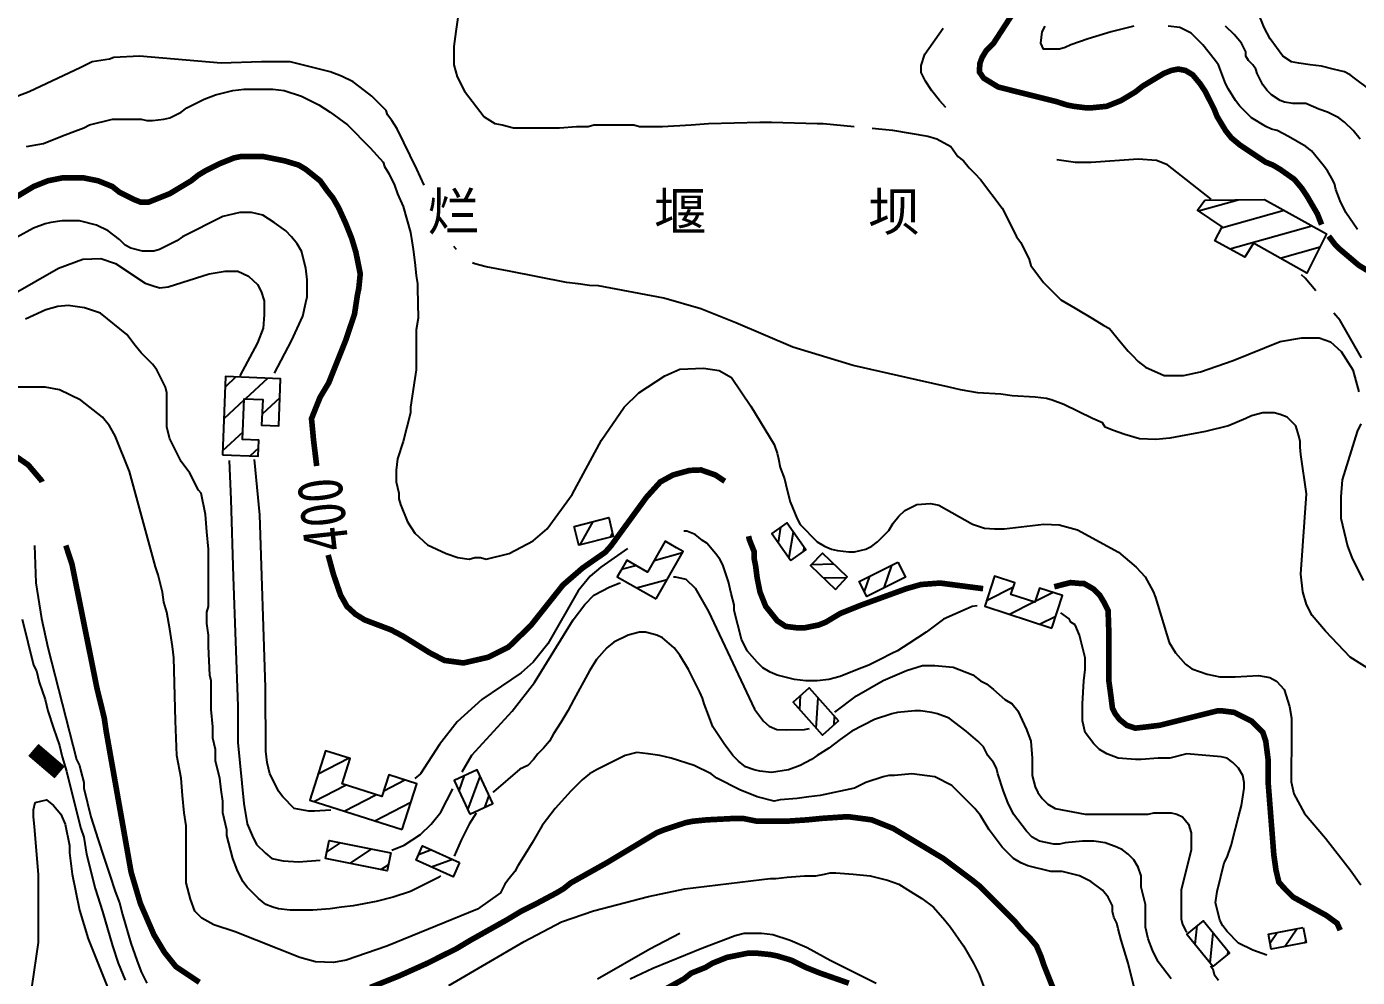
# Model space of a CAD drawing. Extents: x 35515948 to 35520624, y 3302916 to 3308279.
# Drawn here: x 35517389 to 35517979, y 3305196 to 3305617 of the extents above; entities that cross this region are included whole.
import ezdxf
from ezdxf.enums import TextEntityAlignment as Align

# ---------------------------------------------------------------- set-up
doc = ezdxf.new("R2010")
doc.units = 0
doc.header["$LTSCALE"] = 10000
doc.header["$MEASUREMENT"] = 0
for name, color, linetype in [('2112', 7, 'CONTINUOUS'), ('2113', 7, 'CONTINUOUS'), ('8111', 34, 'CONTINUOUS'), ('8112', 34, 'CONTINUOUS')]:
    doc.layers.add(name, color=color, linetype=linetype)
doc.styles.add('仿宋体', font='')
doc.styles.add('正等线体', font='simhei.ttf', dxfattribs={"width": 0.8})
doc.styles.get('仿宋体').set_extended_font_data('文鼎CS仿宋体')

msp = doc.modelspace()

# ---------------------------------------------------------------- linework, layer by layer
at = {"layer": '2112', "linetype": 'Continuous', "ltscale": 0.005, "const_width": 7, "flags": 128}
msp.add_lwpolyline([(35517392.26, 3305296.46), (35517403.95, 3305286.46)], dxfattribs=at)
at = {"layer": '2113', "linetype": 'Continuous', "ltscale": 0.005}
for p, q in [((35517908.75, 3305535.31), (35517926.21, 3305540.26)), ((35517918.9, 3305527.79), (35517946.59, 3305535.64)), ((35517922.61, 3305518.45), (35517958.93, 3305528.75)), ((35517944.89, 3305514.37), (35517962.56, 3305519.38)), ((35517482.08, 3305461.72), (35517477.24, 3305457.26)), ((35517496.21, 3305461.15), (35517486.3, 3305452.01)), ((35517485.63, 3305451.39), (35517476.68, 3305443.13)), ((35517501.54, 3305452.47), (35517493.64, 3305445.18)), ((35517485.06, 3305437.26), (35517476.11, 3305429)), ((35517492.1, 3305430.14), (35517488.44, 3305426.77)), ((35517640.25, 3305397.61), (35517634.49, 3305387.35)), ((35517648.92, 3305392.62), (35517647.86, 3305390.73)), ((35517723.46, 3305395.1), (35517722.34, 3305388.42)), ((35517729.04, 3305393.01), (35517727.14, 3305381.69)), ((35517733.84, 3305386.28), (35517733.51, 3305384.31)), ((35517667.45, 3305380.46), (35517679.98, 3305383.87)), ((35517652.96, 3305376.51), (35517659.27, 3305378.23)), ((35517737.23, 3305378.62), (35517747.04, 3305378.84)), ((35517772.57, 3305378.2), (35517769.2, 3305368.24)), ((35517659.61, 3305368.3), (35517673.19, 3305372)), ((35517742.47, 3305372.65), (35517752.8, 3305372.88)), ((35517762.87, 3305373.4), (35517760.57, 3305366.59)), ((35517814.79, 3305362.7), (35517826.65, 3305368.7)), ((35517836.36, 3305362.41), (35517844, 3305366.28)), ((35517824.84, 3305356.58), (35517835.69, 3305362.07)), ((35517838.28, 3305352.17), (35517845.42, 3305355.79)), ((35517731.93, 3305314.39), (35517732.32, 3305320.54)), ((35517739.26, 3305306.08), (35517740.1, 3305319.52)), ((35517747.19, 3305307.56), (35517747.42, 3305311.22)), ((35517518.46, 3305285.85), (35517531.98, 3305292.82)), ((35517516.62, 3305273.65), (35517530.62, 3305280.87)), ((35517547.58, 3305278.37), (35517556.87, 3305283.17)), ((35517580.93, 3305278.31), (35517583.39, 3305285.04)), ((35517584.88, 3305269.83), (35517590.31, 3305284.73)), ((35517530.09, 3305269.35), (35517544.09, 3305276.57)), ((35517592.33, 3305270.98), (35517594.26, 3305276.25)), ((35517543.57, 3305265.05), (35517559.59, 3305273.32)), ((35517528.33, 3305255.33), (35517522.43, 3305251.4)), ((35517542.2, 3305252.56), (35517532.62, 3305246.18)), ((35517568.76, 3305252.14), (35517563.01, 3305249.98)), ((35517549.62, 3305245.49), (35517546.49, 3305243.41)), ((35517578.02, 3305247.92), (35517568.8, 3305244.47)), ((35517578.4, 3305240.38), (35517578.06, 3305240.26)), ((35517907.21, 3305210.15), (35517908.06, 3305218.5)), ((35517913.82, 3305202.04), (35517915.17, 3305215.29)), ((35517940.4, 3305210.88), (35517943.53, 3305215.5)), ((35517946.9, 3305209.25), (35517952.27, 3305217.19)), ((35517955.65, 3305210.94), (35517956.25, 3305211.83)), ((35517921.63, 3305205.7), (35517921.78, 3305207.18))]:
    msp.add_line(p, q, dxfattribs=at)
for points in [[(35517911.55, 3305540.02), (35517937.97, 3305540.45), (35517965.42, 3305525.12), (35517956.76, 3305507.72), (35517933.12, 3305520.97), (35517929.22, 3305514.82), (35517915.97, 3305522.09), (35517919.17, 3305528.33), (35517908.18, 3305535.69)], [(35517476.04, 3305427.27), (35517491.95, 3305426.63), (35517492.24, 3305433.67), (35517484.93, 3305433.97), (35517485.66, 3305452.03), (35517493.91, 3305451.7), (35517493.45, 3305440.34), (35517501.04, 3305440.04), (35517501.88, 3305460.93), (35517477.43, 3305461.91)], [(35517728.05, 3305380.42), (35517734.66, 3305385.13), (35517726.17, 3305397.04), (35517719.56, 3305392.32)], [(35517668.25, 3305363.35), (35517680.25, 3305384.34), (35517677.36, 3305386), (35517672.28, 3305388.9), (35517664.47, 3305375.25), (35517655.26, 3305380.52), (35517652.5, 3305375.71), (35517651.06, 3305373.18)], [(35517747.75, 3305367.6), (35517753.02, 3305373.11), (35517742.03, 3305383.63), (35517736.75, 3305378.12)], [(35517775.46, 3305379.64), (35517778.76, 3305372.97), (35517761.61, 3305364.48), (35517758.32, 3305371.15)], [(35517843.66, 3305350.41), (35517848.39, 3305364.83), (35517838.25, 3305368.16), (35517836.19, 3305361.9), (35517825.56, 3305365.39), (35517827.25, 3305370.54), (35517818.32, 3305373.46), (35517813.96, 3305360.15)], [(35517749.14, 3305309.27), (35517742, 3305302.98), (35517729.05, 3305317.65), (35517736.19, 3305323.95)], [(35517555.72, 3305261.17), (35517562.2, 3305281.47), (35517549.83, 3305285.42), (35517546.73, 3305275.73), (35517529.13, 3305281.35), (35517532.72, 3305292.59), (35517521.73, 3305296.1), (35517514.75, 3305274.24)], [(35517585.77, 3305267.92), (35517595.93, 3305272.65), (35517588.96, 3305287.63), (35517578.79, 3305282.9)], [(35517550.69, 3305250.86), (35517549.1, 3305242.88), (35517521.82, 3305248.34), (35517523.41, 3305256.32)], [(35517581.17, 3305246.49), (35517578.29, 3305240.15), (35517561.92, 3305247.6), (35517564.81, 3305253.94)], [(35517915.15, 3305200.42), (35517922.44, 3305206.37), (35517910.75, 3305220.7), (35517903.46, 3305214.75)], [(35517955.11, 3305217.74), (35517956.4, 3305211.08), (35517940.94, 3305208.1), (35517939.66, 3305214.75)]]:
    msp.add_lwpolyline(points, close=True, dxfattribs=at)
at = {"layer": '2113', "linetype": 'Continuous', "ltscale": 0.005, "flags": 128}
msp.add_lwpolyline([(35517631.96, 3305395.51), (35517647.26, 3305399.38), (35517649.29, 3305391.09), (35517633.99, 3305387.23)], close=True, dxfattribs=at)
at = {"layer": '8111', "linetype": 'Continuous', "ltscale": 0.005}
for points, elevation in [([(35517983.56, 3305589.94), (35517978.48, 3305593.75), (35517975.94, 3305595.65), (35517973.4, 3305596.92), (35517968.32, 3305598.19), (35517963.24, 3305599.46), (35517958.16, 3305600.1), (35517953.08, 3305600.73), (35517949.91, 3305601.37), (35517946.09, 3305603.91), (35517940.38, 3305611.53), (35517937.84, 3305616.61), (35517934.66, 3305624.23)], 415), ([(35517580.34, 3305621.06), (35517579.54, 3305614.84), (35517578.6, 3305608.23), (35517578.6, 3305600.04), (35517580.17, 3305594.68), (35517583.32, 3305588.39), (35517592.15, 3305577.05), (35517596.84, 3305574.06), (35517600.02, 3305573.43), (35517605.1, 3305572.16), (35517625.42, 3305572.16), (35517633.04, 3305572.79), (35517638.12, 3305572.79), (35517640.66, 3305573.43), (35517658.44, 3305573.43), (35517660.98, 3305572.79), (35517666.06, 3305572.79), (35517671.14, 3305572.79), (35517683.84, 3305573.43), (35517691.46, 3305574.06), (35517714.32, 3305574.7), (35517719.4, 3305574.7), (35517739.72, 3305574.06), (35517742.26, 3305574.06), (35517756.06, 3305572.76)], 390), ([(35517796.65, 3305581.22), (35517793.86, 3305584.29), (35517790.47, 3305588.54), (35517787.71, 3305592.77), (35517785.7, 3305596.7), (35517785.7, 3305599.77), (35517787.39, 3305604.86), (35517795.45, 3305616.3)], 395), ([(35517880.05, 3305617.25), (35517869.9, 3305614.71), (35517859.73, 3305611.53), (35517852.12, 3305608.99), (35517849.58, 3305607.72), (35517847.03, 3305607.08), (35517840.05, 3305607.08), (35517838.78, 3305609.62), (35517839.41, 3305614.71), (35517840.69, 3305617.25)], 405), ([(35517979.12, 3305527.08), (35517974.03, 3305534.69), (35517971.49, 3305539.77), (35517969.59, 3305544.85), (35517968.95, 3305547.4), (35517967.69, 3305549.94), (35517965.78, 3305553.11), (35517963.88, 3305555.65), (35517958.8, 3305562), (35517956.26, 3305563.9), (35517948.63, 3305568.35), (35517943.55, 3305570.89), (35517941.02, 3305571.52), (35517938.48, 3305572.79), (35517932.12, 3305576.6), (35517927.05, 3305581.69), (35517925.14, 3305584.23), (35517921.97, 3305589.31), (35517920.7, 3305591.85), (35517917.52, 3305600.1), (35517915.62, 3305602.64), (35517910.53, 3305608.99), (35517905.45, 3305614.07), (35517900.38, 3305616.61), (35517895.3, 3305617.25)], 405), ([(35517980.38, 3305567.08), (35517977.21, 3305570.89), (35517973.4, 3305574.7), (35517970.86, 3305576.6), (35517965.78, 3305579.15), (35517961.97, 3305580.42), (35517956.26, 3305582.96), (35517950.54, 3305582.96), (35517946.73, 3305583.59), (35517944.83, 3305584.23), (35517941.02, 3305586.77), (35517939.11, 3305588.67), (35517937.2, 3305591.21), (35517934.66, 3305596.29), (35517934.03, 3305598.19), (35517932.76, 3305600.1), (35517930.85, 3305602), (35517929.59, 3305603.91), (35517929.59, 3305605.81), (35517927.68, 3305609.62), (35517924.51, 3305613.44), (35517920.7, 3305617.25)], 410), ([(35517565.49, 3305546.71), (35517562.25, 3305553.77), (35517553.55, 3305571.68), (35517551.12, 3305575.33), (35517549.22, 3305577.88), (35517548.59, 3305579.78), (35517542.23, 3305586.13), (35517539.06, 3305588.67), (35517533.98, 3305592.48), (35517528.9, 3305595.02), (35517523.82, 3305596.92), (35517506.04, 3305601.37), (35517493.34, 3305601.37), (35517475.56, 3305600.73), (35517439.29, 3305603.9), (35517427.93, 3305603.27), (35517426.03, 3305602.64), (35517418.41, 3305601.37), (35517413.33, 3305598.83), (35517390.47, 3305588.04), (35517385.39, 3305586.13)], 390), ([(35517389.2, 3305563.9), (35517396.82, 3305565.17), (35517404.44, 3305568.35), (35517409.52, 3305570.25), (35517414.6, 3305572.16), (35517417.14, 3305573.43), (35517427.3, 3305575.97), (35517440, 3305575.97), (35517442.54, 3305575.33), (35517445.08, 3305575.33), (35517450.16, 3305575.97), (35517452.7, 3305576.6), (35517457.78, 3305579.15), (35517460.32, 3305581.05), (35517467.94, 3305584.86), (35517473.02, 3305586.77), (35517480.64, 3305588.67), (35517485.72, 3305589.31), (35517498.42, 3305589.31), (35517503.5, 3305588.67), (35517511.12, 3305586.13), (35517518.74, 3305582.32), (35517523.82, 3305579.15), (35517531.44, 3305573.43), (35517541.6, 3305563.27), (35517547.31, 3305556.92), (35517547.95, 3305555.02), (35517549.85, 3305551.84), (35517552.4, 3305546.76), (35517553.66, 3305542.95), (35517556.2, 3305537.23), (35517559.38, 3305525.81), (35517560.02, 3305522), (35517560.65, 3305518.19), (35517561.28, 3305512.47), (35517561.92, 3305506.75), (35517562.55, 3305502.94), (35517562.55, 3305501.04), (35517562.78, 3305487.83), (35517561.92, 3305482.62), (35517561.92, 3305477.54), (35517561.92, 3305472.46), (35517561.92, 3305464.85), (35517561.28, 3305461.04), (35517559.38, 3305448.33), (35517559.38, 3305445.79), (35517556.2, 3305433.1), (35517553.66, 3305425.48), (35517553.03, 3305420.4), (35517553.03, 3305415.31), (35517554.3, 3305410.23), (35517554.3, 3305407.69), (35517554.94, 3305405.15), (35517558.11, 3305397.54), (35517561.28, 3305392.46), (35517567, 3305387.38), (35517575.26, 3305383.56), (35517580.34, 3305381.66), (35517585.41, 3305381.02), (35517587.95, 3305381.66), (35517590.49, 3305381.66), (35517593.03, 3305381.02), (35517603.2, 3305383.56), (35517613.76, 3305389.15), (35517620.02, 3305394.45), (35517631.15, 3305409.61), (35517644.08, 3305433.77), (35517654.15, 3305448.3), (35517660.62, 3305454.76), (35517672.17, 3305462.29), (35517678.85, 3305465.15), (35517689.23, 3305465.68), (35517696.23, 3305464.62), (35517701.64, 3305461.55), (35517710.33, 3305448.83), (35517720.61, 3305431.76), (35517721.94, 3305428.02), (35517722.58, 3305425.48), (35517723.21, 3305421.67), (35517725.12, 3305416.58), (35517726.38, 3305411.5), (35517727.66, 3305406.42), (35517730.83, 3305398.81), (35517732.1, 3305396.27), (35517739.72, 3305388.65), (35517742.9, 3305386.74), (35517746.07, 3305385.47), (35517748.61, 3305384.83), (35517753.69, 3305384.2), (35517756.23, 3305384.2), (35517761.31, 3305385.47), (35517763.85, 3305386.74), (35517766.39, 3305388.65), (35517771.47, 3305393.73), (35517773.38, 3305396.9), (35517775.91, 3305400.08), (35517778.45, 3305402.62), (35517783.79, 3305405.15), (35517789.94, 3305405.69), (35517793.54, 3305404.84), (35517808.48, 3305396.46), (35517813.78, 3305394.77), (35517818.24, 3305394.45), (35517822.48, 3305394.45), (35517840.18, 3305396.46), (35517846.86, 3305396.15), (35517855.02, 3305393.92), (35517873.25, 3305384.06), (35517881.09, 3305377.38), (35517885.02, 3305373.14), (35517888.62, 3305366.68), (35517889.55, 3305363.95), (35517895.62, 3305343.99), (35517898.48, 3305339.54), (35517902.93, 3305334.45), (35517905.79, 3305332.44), (35517912.47, 3305330), (35517918.09, 3305328.83), (35517924.87, 3305328.83), (35517935.26, 3305329.37), (35517940.24, 3305328.52), (35517943.32, 3305326.93), (35517946.71, 3305323.22), (35517948.94, 3305315.69), (35517949.91, 3305310.54), (35517949.91, 3305308), (35517949.91, 3305304.19), (35517949.78, 3305282.3), (35517950.95, 3305277), (35517955.72, 3305268.31), (35517964.94, 3305257.29), (35517975.86, 3305243.29), (35517980.63, 3305236.62)], 395), ([(35517764.07, 3305572), (35517773.08, 3305571.15), (35517788.77, 3305568.4), (35517792.69, 3305567.23), (35517798.95, 3305563.84), (35517801.95, 3305559.46), (35517804.49, 3305557.56), (35517807.03, 3305554.38), (35517809.57, 3305551.84), (35517812.11, 3305549.3), (35517821.63, 3305536.6), (35517825.45, 3305528.98), (35517827.98, 3305523.9), (35517829.89, 3305521.36), (35517833.7, 3305513.74), (35517834.34, 3305511.2), (35517840.05, 3305503.58), (35517847.67, 3305495.96), (35517854.02, 3305492.15), (35517861.64, 3305487.71), (35517866.72, 3305484.53), (35517869.26, 3305483.26), (35517874.34, 3305476.91), (35517877.52, 3305473.1), (35517879.42, 3305471.19), (35517881.96, 3305468.65), (35517885.13, 3305466.12), (35517893.52, 3305462.37), (35517902.03, 3305462.37), (35517909.6, 3305463.95), (35517924.1, 3305468.99), (35517944.9, 3305477.49), (35517954.55, 3305479.14), (35517962.19, 3305479.14), (35517967.17, 3305477.23), (35517971.94, 3305473), (35517977.02, 3305464.83), (35517979.78, 3305455.08)], 390), ([(35517914.26, 3305540.54), (35517894.88, 3305555.78), (35517890.1, 3305557.69), (35517881.94, 3305558.22), (35517861.17, 3305556.84), (35517854.17, 3305556.84), (35517845.96, 3305557.96)], 395), ([(35517499.14, 3305463.47), (35517506.7, 3305477.77), (35517511.69, 3305488.68), (35517513.02, 3305494.69), (35517513.66, 3305497.23), (35517513.66, 3305504.85), (35517513.02, 3305509.93), (35517511.12, 3305517.55), (35517509.21, 3305520.73), (35517506.67, 3305523.9), (35517504.13, 3305526.44), (35517499.05, 3305530.25), (35517493.97, 3305533.42), (35517488.89, 3305534.69), (35517483.81, 3305534.69), (35517476.19, 3305532.79), (35517458.41, 3305523.9), (35517455.87, 3305522), (35517448.25, 3305518.19), (35517445.71, 3305517.55), (35517440.63, 3305517.55), (35517435.55, 3305518.82), (35517433.01, 3305520.09), (35517430.47, 3305522.63), (35517425.39, 3305526.44), (35517420.31, 3305528.98), (35517412.69, 3305530.88), (35517405.07, 3305530.88), (35517399.99, 3305530.25), (35517397.45, 3305529.62), (35517392.37, 3305527.71), (35517377.13, 3305519.46)], 405), ([(35517579.8, 3305518.18), (35517578.64, 3305519.61)], 390), ([(35517372.08, 3305492.08), (35517403.46, 3305509.99), (35517414.16, 3305513.91), (35517422.22, 3305514.23), (35517428.69, 3305512), (35517441.83, 3305503.31), (35517445.86, 3305501.93), (35517448.3, 3305501.3), (35517452.01, 3305501.62), (35517470.24, 3305507.44), (35517477.23, 3305508.61), (35517482.85, 3305508.61), (35517487.62, 3305506.38), (35517491.55, 3305502.67), (35517493.24, 3305499.6), (35517494.62, 3305495.47), (35517494.62, 3305489.21), (35517494.09, 3305483.38), (35517491.55, 3305476.92), (35517483.73, 3305462.16)], 410), ([(35517986.25, 3305331.06), (35517975.86, 3305337.53), (35517964.94, 3305349.08), (35517959.01, 3305356.08), (35517956.57, 3305360.85), (35517954.87, 3305366.46), (35517954.02, 3305374.31), (35517956.57, 3305409.92), (35517954.02, 3305427.31), (35517953.72, 3305430.56), (35517953.72, 3305433.1), (35517953.08, 3305435.63), (35517951.81, 3305440.08), (35517948, 3305443.89), (35517944.83, 3305445.16), (35517942.28, 3305445.79), (35517937.2, 3305445.79), (35517932.12, 3305444.52), (35517929.59, 3305443.25), (35517921.97, 3305440.08), (35517911.8, 3305437.54), (35517895.94, 3305434.62), (35517889.79, 3305433.99), (35517882.47, 3305434.31), (35517876.01, 3305436.21), (35517870.53, 3305438.17), (35517867.35, 3305439.44), (35517866.09, 3305441.35), (35517861.64, 3305443.25), (35517848.94, 3305449.6), (35517843.86, 3305451.51), (35517841.32, 3305452.15), (35517836.24, 3305452.78), (35517826.08, 3305453.42), (35517821, 3305454.05), (35517810.84, 3305454.69), (35517803.22, 3305455.96), (35517798.14, 3305457.23), (35517783.68, 3305460.48), (35517755.63, 3305466.78), (35517728.83, 3305474.97), (35517703.62, 3305485.68), (35517688.17, 3305491.98), (35517671.78, 3305496.7), (35517642.78, 3305502.06), (35517638.76, 3305502.31), (35517633.67, 3305502.94), (35517628.59, 3305503.58), (35517615.9, 3305506.12), (35517603.2, 3305508.66), (35517593.03, 3305510.56), (35517587.95, 3305511.83), (35517586.94, 3305512.34)], 390), ([(35517960.61, 3305499.87), (35517955.93, 3305505.54), (35517954.27, 3305506.94)], 395), ([(35517572.7, 3305240.62), (35517572.08, 3305240.05), (35517559.38, 3305233.7), (35517551.76, 3305231.16), (35517544.14, 3305229.26), (35517533.98, 3305227.35), (35517528.9, 3305226.72), (35517523.82, 3305226.08), (35517516.2, 3305225.45), (35517506.04, 3305225.45), (35517500.96, 3305226.08), (35517498.42, 3305226.72), (35517495.24, 3305227.99), (35517492.07, 3305230.53), (35517486.99, 3305235.61), (35517485.08, 3305238.15), (35517482.54, 3305243.23), (35517480.64, 3305248.31), (35517478.1, 3305258.47), (35517478.1, 3305261.01), (35517476.19, 3305268.63), (35517476.19, 3305273.71), (35517475.56, 3305278.79), (35517474.92, 3305283.87), (35517473.02, 3305291.49), (35517473.02, 3305296.57), (35517471.75, 3305301.65), (35517471.75, 3305306.73), (35517471.11, 3305314.35), (35517471.11, 3305319.43), (35517471.11, 3305327.05), (35517470.48, 3305329.59), (35517469.84, 3305342.29), (35517469.84, 3305347.37), (35517469.21, 3305352.45), (35517469.21, 3305357.53), (35517469.84, 3305360.07), (35517469.84, 3305385.47), (35517469.21, 3305393.09), (35517468.57, 3305400.71), (35517466.67, 3305410.23), (35517465.4, 3305411.5), (35517461.59, 3305419.12), (35517457.78, 3305424.21), (35517452.7, 3305434.37), (35517451.43, 3305439.44), (35517451.43, 3305454.69), (35517450.79, 3305457.23), (35517446.98, 3305464.85), (35517445.08, 3305467.38), (35517442.54, 3305469.92), (35517440, 3305472.46), (35517437.46, 3305475.64), (35517433.77, 3305480.52), (35517422.01, 3305490.06), (35517414.91, 3305492.39), (35517407.7, 3305493.45), (35517403.14, 3305492.92), (35517397.84, 3305491.54), (35517388.83, 3305487.31)], 415), ([(35517980.95, 3305470.24), (35517971.41, 3305486.77), (35517968.73, 3305490.02)], 395), ([(35517880.05, 3305191.79), (35517877.52, 3305201.95), (35517874.34, 3305212.11), (35517873.07, 3305217.19), (35517872.44, 3305219.73), (35517871.16, 3305222.27), (35517870.53, 3305224.81), (35517870.53, 3305227.35), (35517868.62, 3305231.16), (35517866.09, 3305234.34), (35517861.01, 3305238.15), (35517855.92, 3305240.69), (35517848.3, 3305242.59), (35517843.23, 3305242.59), (35517833.06, 3305245.13), (35517829.89, 3305246.4), (35517826.72, 3305248.31), (35517821.63, 3305253.39), (35517815.92, 3305261.01), (35517812.11, 3305267.36), (35517809.57, 3305270.53), (35517799.41, 3305280.69), (35517791.79, 3305284.5), (35517781.63, 3305285.77), (35517774.01, 3305285.14), (35517771.47, 3305285.14), (35517768.93, 3305284.5), (35517761.31, 3305281.96), (35517756.23, 3305279.42), (35517740.99, 3305276.25), (35517735.91, 3305275.61), (35517730.83, 3305274.98), (35517723.21, 3305274.34), (35517720.67, 3305273.71), (35517713.05, 3305275.61), (35517705.43, 3305278.79), (35517695.27, 3305283.87), (35517692.73, 3305285.77), (35517685.11, 3305289.58), (35517674.95, 3305292.76), (35517669.87, 3305294.03), (35517664.79, 3305294.66), (35517659.71, 3305295.3), (35517654.63, 3305294.03), (35517641.93, 3305287.68), (35517638.76, 3305285.77), (35517635.58, 3305283.23), (35517630.5, 3305278.15), (35517623.52, 3305270.53), (35517619.7, 3305265.45), (35517617.8, 3305262.91), (35517613.35, 3305255.29), (35517610.18, 3305250.21), (35517607.01, 3305245.13), (35517605.73, 3305242.59), (35517603.2, 3305239.42), (35517601.29, 3305236.88), (35517599.35, 3305233.12), (35517589.17, 3305225.91), (35517548.91, 3305209.51), (35517530.94, 3305203.21), (35517525.26, 3305202.27), (35517517.38, 3305202.58), (35517510.45, 3305204.47), (35517481.76, 3305215.81), (35517472.31, 3305218.96), (35517466.95, 3305221.8), (35517463.8, 3305224.95), (35517461.9, 3305230.3), (35517460.01, 3305237.55), (35517460.01, 3305262.74), (35517459.05, 3305268.63), (35517458.41, 3305276.25), (35517457.78, 3305283.87), (35517455.87, 3305294.03), (35517455.24, 3305309.27), (35517454.6, 3305337.21), (35517453.97, 3305342.29), (35517452.7, 3305349.91), (35517451.43, 3305357.53), (35517450.16, 3305361.98), (35517449.52, 3305366.42), (35517447.62, 3305374.04), (35517446.39, 3305377.6), (35517434.92, 3305419.76), (35517428.57, 3305435.63), (35517426.03, 3305440.08), (35517422.85, 3305443.89), (35517413.33, 3305451.51), (35517403.8, 3305455.96), (35517397.45, 3305457.23), (35517381.58, 3305457.23)], 420), ([(35517980.63, 3305440.98), (35517979.04, 3305437.52), (35517972.42, 3305416.1), (35517971.79, 3305408.54), (35517971.79, 3305399.09), (35517974.67, 3305386.74), (35517976.58, 3305381.66), (35517981.66, 3305371.5)], 390), ([(35517479.06, 3305424.68), (35517479.78, 3305407.38), (35517480.84, 3305373.14), (35517482.85, 3305315.9), (35517482.85, 3305299.69), (35517485.61, 3305272.76), (35517486.99, 3305263.75), (35517489.32, 3305258.45), (35517491.23, 3305254.53), (35517495.15, 3305250.61), (35517498.01, 3305248.38), (35517502.99, 3305247.21), (35517509.78, 3305246.9), (35517519.42, 3305247.58)], 410), ([(35517524.05, 3305269.79), (35517516.84, 3305269.26), (35517514.3, 3305269.26), (35517507.94, 3305270.53), (35517502.86, 3305275.61), (35517500.96, 3305278.15), (35517499.69, 3305280.69), (35517497.15, 3305285.77), (35517495.88, 3305290.85), (35517495.24, 3305295.93), (35517495.21, 3305324.13), (35517492.69, 3305400.66), (35517490.31, 3305425.08)], 405), ([(35517810.57, 3305360.37), (35517808.3, 3305360.07), (35517805.76, 3305358.8), (35517795.6, 3305354.35), (35517787.98, 3305348.64), (35517780.36, 3305343.56), (35517775.28, 3305340.38), (35517772.74, 3305339.11), (35517767.66, 3305336.57), (35517762.58, 3305334.03), (35517757.5, 3305332.13), (35517749.88, 3305328.95), (35517744.8, 3305327.68), (35517739.72, 3305327.05), (35517734.64, 3305327.05), (35517729.56, 3305327.68), (35517721.94, 3305329.59), (35517718.77, 3305330.86), (35517715.59, 3305332.76), (35517713.05, 3305335.3), (35517708.6, 3305340.38), (35517706.06, 3305345.46), (35517702.89, 3305358.17), (35517702.89, 3305360.71), (35517701.62, 3305365.79), (35517700.35, 3305370.87), (35517697.81, 3305378.48), (35517696.54, 3305381.02), (35517694.63, 3305383.56), (35517690.83, 3305388.01), (35517688.92, 3305389.28), (35517685.63, 3305391.9), (35517681.92, 3305393.39), (35517680.63, 3305393.39)], 405), ([(35517392.79, 3305387.06), (35517393.39, 3305370.43), (35517395.91, 3305354.68), (35517398.75, 3305341.77), (35517411.42, 3305292.12), (35517412.69, 3305289.58), (35517413.33, 3305287.04), (35517414.6, 3305281.96), (35517414.6, 3305279.42), (35517417.77, 3305266.72), (35517420.95, 3305256.56), (35517423.49, 3305248.94), (35517426.03, 3305241.32), (35517428.57, 3305233.7), (35517430.47, 3305228.62), (35517431.74, 3305223.54), (35517435.55, 3305210.84), (35517438.09, 3305203.22), (35517440, 3305198.14), (35517442.54, 3305193.06)], 430), ([(35517655.54, 3305385.65), (35517643.76, 3305377.38), (35517639.1, 3305373.46), (35517633.69, 3305367), (35517620.23, 3305343.46), (35517613.76, 3305335.3), (35517608.46, 3305330.53), (35517591.08, 3305318.77), (35517580.16, 3305308.91), (35517572.32, 3305298.84), (35517563.84, 3305285.9), (35517561.41, 3305283.71)], 405), ([(35517582.36, 3305286.79), (35517586.63, 3305294.07), (35517604.54, 3305313.68), (35517614.4, 3305326.29), (35517631.47, 3305354.06), (35517636.77, 3305360.85), (35517640.69, 3305364.98), (35517647.79, 3305368.69), (35517651.92, 3305370.39), (35517652.49, 3305370.55)], 410), ([(35517675.98, 3305373.14), (35517676.94, 3305373.14), (35517681.39, 3305372.08), (35517685.63, 3305368.06), (35517691.46, 3305357.77), (35517711.92, 3305314.52), (35517715.84, 3305309.23), (35517718.38, 3305307), (35517721.78, 3305305.52), (35517726.23, 3305305.3), (35517734.07, 3305305.52), (35517736.21, 3305305.88)], 410), ([(35517938.92, 3305205.49), (35517932.76, 3305207.67), (35517926.41, 3305210.84), (35517921.33, 3305215.92), (35517919.42, 3305218.46), (35517918.16, 3305221), (35517917.52, 3305223.54), (35517916.25, 3305228.62), (35517916.88, 3305233.7), (35517920.06, 3305246.4), (35517921.33, 3305248.94), (35517923.23, 3305254.02), (35517925.14, 3305261.64), (35517926.41, 3305266.72), (35517927.68, 3305271.8), (35517928.95, 3305279.42), (35517928.95, 3305281.96), (35517928.31, 3305285.14), (35517926.41, 3305288.31), (35517923.87, 3305290.85), (35517921.33, 3305292.76), (35517918.79, 3305293.39), (35517903.55, 3305294.66), (35517895.93, 3305292.76), (35517890.85, 3305292.76), (35517883.23, 3305292.12), (35517880.69, 3305292.12), (35517873.07, 3305292.76), (35517867.99, 3305294.66), (35517864.81, 3305296.57), (35517862.27, 3305299.11), (35517858.47, 3305304.19), (35517857.2, 3305309.27), (35517857.2, 3305311.81), (35517857.2, 3305316.89), (35517857.83, 3305327.05), (35517858.47, 3305332.13), (35517858.47, 3305337.21), (35517855.92, 3305347.37), (35517854.02, 3305351.81), (35517852.12, 3305353.08), (35517851.31, 3305354.59), (35517847.63, 3305357.22)], 405), ([(35517938.92, 3305205.49), (35517932.76, 3305207.67), (35517926.41, 3305210.84), (35517921.33, 3305215.92), (35517919.42, 3305218.46), (35517918.16, 3305221), (35517917.52, 3305223.54), (35517916.25, 3305228.62), (35517916.88, 3305233.7), (35517920.06, 3305246.4), (35517921.33, 3305248.94), (35517923.23, 3305254.02), (35517925.14, 3305261.64), (35517926.41, 3305266.72), (35517927.68, 3305271.8), (35517928.95, 3305279.42), (35517928.95, 3305281.96), (35517928.31, 3305285.14), (35517926.41, 3305288.31), (35517923.87, 3305290.85), (35517921.33, 3305292.76), (35517918.79, 3305293.39), (35517903.55, 3305294.66), (35517895.93, 3305292.76), (35517890.85, 3305292.76), (35517883.23, 3305292.12), (35517880.69, 3305292.12), (35517873.07, 3305292.76), (35517867.99, 3305294.66), (35517864.81, 3305296.57), (35517862.27, 3305299.11), (35517858.47, 3305304.19), (35517857.2, 3305309.27), (35517857.2, 3305311.81), (35517857.2, 3305316.89), (35517857.83, 3305327.05), (35517858.47, 3305332.13), (35517858.47, 3305337.21), (35517855.92, 3305347.37), (35517854.02, 3305351.81), (35517852.12, 3305353.08), (35517851.31, 3305354.59), (35517847.63, 3305357.22)], 405), ([(35517938.92, 3305205.49), (35517932.76, 3305207.67), (35517926.41, 3305210.84), (35517921.33, 3305215.92), (35517919.42, 3305218.46), (35517918.16, 3305221), (35517917.52, 3305223.54), (35517916.25, 3305228.62), (35517916.88, 3305233.7), (35517920.06, 3305246.4), (35517921.33, 3305248.94), (35517923.23, 3305254.02), (35517925.14, 3305261.64), (35517926.41, 3305266.72), (35517927.68, 3305271.8), (35517928.95, 3305279.42), (35517928.95, 3305281.96), (35517928.31, 3305285.14), (35517926.41, 3305288.31), (35517923.87, 3305290.85), (35517921.33, 3305292.76), (35517918.79, 3305293.39), (35517903.55, 3305294.66), (35517895.93, 3305292.76), (35517890.85, 3305292.76), (35517883.23, 3305292.12), (35517880.69, 3305292.12), (35517873.07, 3305292.76), (35517867.99, 3305294.66), (35517864.81, 3305296.57), (35517862.27, 3305299.11), (35517858.47, 3305304.19), (35517857.2, 3305309.27), (35517857.2, 3305311.81), (35517857.2, 3305316.89), (35517857.83, 3305327.05), (35517858.47, 3305332.13), (35517858.47, 3305337.21), (35517855.92, 3305347.37), (35517854.02, 3305351.81), (35517852.12, 3305353.08), (35517851.31, 3305354.59), (35517847.63, 3305357.22)], 405), ([(35517938.92, 3305205.49), (35517932.76, 3305207.67), (35517926.41, 3305210.84), (35517921.33, 3305215.92), (35517919.42, 3305218.46), (35517918.16, 3305221), (35517917.52, 3305223.54), (35517916.25, 3305228.62), (35517916.88, 3305233.7), (35517920.06, 3305246.4), (35517921.33, 3305248.94), (35517923.23, 3305254.02), (35517925.14, 3305261.64), (35517926.41, 3305266.72), (35517927.68, 3305271.8), (35517928.95, 3305279.42), (35517928.95, 3305281.96), (35517928.31, 3305285.14), (35517926.41, 3305288.31), (35517923.87, 3305290.85), (35517921.33, 3305292.76), (35517918.79, 3305293.39), (35517903.55, 3305294.66), (35517895.93, 3305292.76), (35517890.85, 3305292.76), (35517883.23, 3305292.12), (35517880.69, 3305292.12), (35517873.07, 3305292.76), (35517867.99, 3305294.66), (35517864.81, 3305296.57), (35517862.27, 3305299.11), (35517858.47, 3305304.19), (35517857.2, 3305309.27), (35517857.2, 3305311.81), (35517857.2, 3305316.89), (35517857.83, 3305327.05), (35517858.47, 3305332.13), (35517858.47, 3305337.21), (35517855.92, 3305347.37), (35517854.02, 3305351.81), (35517852.12, 3305353.08), (35517851.31, 3305354.59), (35517847.63, 3305357.22)], 405), ([(35517938.92, 3305205.49), (35517932.76, 3305207.67), (35517926.41, 3305210.84), (35517921.33, 3305215.92), (35517919.42, 3305218.46), (35517918.16, 3305221), (35517917.52, 3305223.54), (35517916.25, 3305228.62), (35517916.88, 3305233.7), (35517920.06, 3305246.4), (35517921.33, 3305248.94), (35517923.23, 3305254.02), (35517925.14, 3305261.64), (35517926.41, 3305266.72), (35517927.68, 3305271.8), (35517928.95, 3305279.42), (35517928.95, 3305281.96), (35517928.31, 3305285.14), (35517926.41, 3305288.31), (35517923.87, 3305290.85), (35517921.33, 3305292.76), (35517918.79, 3305293.39), (35517903.55, 3305294.66), (35517895.93, 3305292.76), (35517890.85, 3305292.76), (35517883.23, 3305292.12), (35517880.69, 3305292.12), (35517873.07, 3305292.76), (35517867.99, 3305294.66), (35517864.81, 3305296.57), (35517862.27, 3305299.11), (35517858.47, 3305304.19), (35517857.2, 3305309.27), (35517857.2, 3305311.81), (35517857.2, 3305316.89), (35517857.83, 3305327.05), (35517858.47, 3305332.13), (35517858.47, 3305337.21), (35517855.92, 3305347.37), (35517854.02, 3305351.81), (35517852.12, 3305353.08), (35517851.31, 3305354.59), (35517847.63, 3305357.22)], 405), ([(35517387.29, 3305354.35), (35517392.37, 3305334.03), (35517393.64, 3305331.49), (35517394.91, 3305326.41), (35517397.45, 3305318.79), (35517398.72, 3305313.71), (35517401.26, 3305306.09), (35517403.8, 3305298.47), (35517405.07, 3305293.39), (35517406.98, 3305287.04), (35517412.06, 3305266.72), (35517413.33, 3305261.64), (35517414.6, 3305257.83), (35517415.87, 3305250.21), (35517419.68, 3305234.97), (35517422.85, 3305224.81), (35517427.3, 3305209.57), (35517429.84, 3305201.95), (35517433.01, 3305194.33)], 435), ([(35517896.56, 3305194.97), (35517892.76, 3305200.05), (35517890.85, 3305202.59), (35517888.31, 3305207.67), (35517886.41, 3305212.75), (35517885.13, 3305217.83), (35517885.13, 3305227.99), (35517883.23, 3305235.61), (35517883.23, 3305240.69), (35517881.96, 3305244.5), (35517880.05, 3305247.67), (35517877.52, 3305250.21), (35517874.98, 3305252.12), (35517872.44, 3305253.39), (35517867.35, 3305255.29), (35517862.27, 3305255.93), (35517857.2, 3305255.93), (35517849.58, 3305255.29), (35517847.03, 3305254.66), (35517844.49, 3305254.66), (35517838.15, 3305255.93), (35517834.97, 3305257.83), (35517832.43, 3305260.37), (35517826.72, 3305267.99), (35517824.17, 3305273.07), (35517822.27, 3305278.15), (35517819.73, 3305285.77), (35517819.09, 3305288.31), (35517817.83, 3305290.85), (35517815.28, 3305294.03), (35517813.38, 3305297.84), (35517810.84, 3305300.38), (35517805.76, 3305304.82), (35517798.14, 3305310.54), (35517793.06, 3305312.44), (35517790.52, 3305313.08), (35517785.44, 3305313.71), (35517782.9, 3305313.71), (35517775.28, 3305313.08), (35517772.74, 3305312.44), (35517765.12, 3305309.9), (35517754.96, 3305304.82), (35517749.88, 3305301.01), (35517744.8, 3305297.2), (35517739.72, 3305294.03), (35517737.18, 3305292.12), (35517732.1, 3305289.58), (35517727.02, 3305287.68), (35517719.4, 3305286.41), (35517714.32, 3305287.04), (35517711.78, 3305287.68), (35517707.97, 3305288.95), (35517704.8, 3305291.49), (35517702.26, 3305294.03), (35517698.45, 3305299.11), (35517693.37, 3305306.73), (35517691.46, 3305311.81), (35517689.55, 3305316.89), (35517688.92, 3305319.43), (35517687.65, 3305321.97), (35517685.11, 3305327.05), (35517682.57, 3305332.13), (35517678.76, 3305338.48), (35517676.22, 3305341.65), (35517671.14, 3305346.1), (35517668.6, 3305347.37), (35517663.52, 3305348.64), (35517660.98, 3305348.64), (35517655.9, 3305347.37), (35517649.55, 3305344.19), (35517646.38, 3305341.65), (35517641.93, 3305336.57), (35517638.76, 3305331.49), (35517631.77, 3305318.79), (35517629.23, 3305313.71), (35517626.05, 3305308.63), (35517622.88, 3305303.55), (35517620.98, 3305300.38), (35517618.44, 3305297.2), (35517615.9, 3305294.66), (35517613.99, 3305292.12), (35517611.45, 3305289.58), (35517607.93, 3305287.92), (35517596.17, 3305277.85), (35517595.87, 3305277.51)], 415), ([(35517747.53, 3305313.19), (35517757.08, 3305320.46), (35517768.95, 3305327.14), (35517779.23, 3305331.7), (35517786.33, 3305333.92), (35517791.84, 3305333.92), (35517800.01, 3305333.08), (35517808.7, 3305329.68), (35517812.11, 3305327.05), (35517814.65, 3305325.78), (35517817.83, 3305323.24), (35517822.91, 3305318.79), (35517826.08, 3305316.89), (35517828.62, 3305313.71), (35517832.43, 3305305.46), (35517834.34, 3305300.38), (35517834.97, 3305292.76), (35517834.97, 3305285.14), (35517836.24, 3305280.06), (35517837.51, 3305277.52), (35517839.41, 3305274.98), (35517841.95, 3305272.44), (35517845.13, 3305270.53), (35517858.47, 3305267.99), (35517886.41, 3305267.99), (35517888.95, 3305268.63), (35517896.56, 3305268.63), (35517899.1, 3305267.99), (35517901.65, 3305266.72), (35517904.19, 3305263.55), (35517905.45, 3305259.74), (35517905.45, 3305252.12), (35517901.01, 3305234.34), (35517901.01, 3305229.26), (35517901.01, 3305224.18), (35517901.01, 3305221.64), (35517901.65, 3305219.1), (35517902.91, 3305216.56), (35517903.58, 3305215.61)], 410), ([(35517391.78, 3305191.88), (35517394.62, 3305211.09), (35517394.62, 3305241.01), (35517392.73, 3305262.43), (35517392.37, 3305266.72), (35517392.37, 3305269.9), (35517393.01, 3305273.07), (35517398.09, 3305274.34), (35517401.26, 3305271.8), (35517404.44, 3305267.99), (35517406.34, 3305263.55), (35517408.25, 3305254.02), (35517408.25, 3305250.85), (35517409.52, 3305241.32), (35517412.69, 3305225.45), (35517414.6, 3305219.1), (35517416.5, 3305212.75), (35517425.39, 3305190.52)], 440), ([(35517551.17, 3305251.99), (35517556.63, 3305254.21), (35517563.84, 3305258.98), (35517568.61, 3305263.54), (35517572.85, 3305268.84), (35517578.26, 3305279.19)], 410), ([(35517588.47, 3305268.4), (35517585.46, 3305263.54), (35517581.86, 3305256.44), (35517578.71, 3305249.38)], 415), ([(35517576.45, 3305191.99), (35517609.84, 3305211.6), (35517626.38, 3305220.29), (35517640.48, 3305225.06), (35517664.85, 3305231.53), (35517681.07, 3305234.92), (35517715.1, 3305239.05), (35517718.77, 3305239.42), (35517721.3, 3305239.42), (35517726.38, 3305240.05), (35517734.01, 3305240.69), (35517739.09, 3305240.69), (35517742.9, 3305241.32), (35517745.44, 3305241.96), (35517747.98, 3305241.96), (35517755.59, 3305241.32), (35517763.22, 3305240.69), (35517770.84, 3305238.78), (35517775.91, 3305236.88), (35517780.99, 3305233.7), (35517786.08, 3305230.53), (35517791.16, 3305226.72), (35517796.23, 3305221), (35517798.77, 3305217.83), (35517804.49, 3305209.57), (35517808.94, 3305201.95), (35517811.48, 3305196.87), (35517813.38, 3305191.79)], 430), ([(35517642.24, 3305195.02), (35517665.56, 3305208.25), (35517678.79, 3305215.25)], 440), ([(35517656.74, 3305195.02), (35517666.82, 3305199.75), (35517688.57, 3305208.57), (35517703.39, 3305214.24), (35517707.34, 3305215.29), (35517714.95, 3305215.29), (35517720.03, 3305214.65), (35517727.66, 3305212.11), (35517735.27, 3305208.94), (35517745.44, 3305203.22), (35517765.76, 3305193.06)], 445), ([(35517914.05, 3305200.74), (35517914.98, 3305199.41), (35517915.62, 3305196.87), (35517917.52, 3305194.33)], 410)]:
    msp.add_lwpolyline(points, dxfattribs=dict(at, elevation=elevation))
at = {"layer": '8112', "linetype": 'Continuous', "ltscale": 0.005, "const_width": 2.5}
for points, elevation in [([(35517826.08, 3305622.33), (35517817.83, 3305609.62), (35517814.65, 3305606.45), (35517812.74, 3305603.27), (35517811.77, 3305600.62), (35517811.56, 3305596.91), (35517813.47, 3305594.15), (35517819.93, 3305590.23), (35517845.69, 3305583.77), (35517850.21, 3305582.32), (35517853.38, 3305581.69), (35517858.47, 3305581.05), (35517861.64, 3305581.05), (35517867.99, 3305581.69), (35517874.34, 3305584.23), (35517880.69, 3305588.04), (35517883.87, 3305590.58), (35517893.39, 3305596.29), (35517896.56, 3305597.56), (35517899.74, 3305598.19), (35517902.91, 3305597.56), (35517906.09, 3305595.65), (35517909.27, 3305591.85), (35517911.8, 3305588.04), (35517915.62, 3305580.42), (35517916.88, 3305577.24), (35517920.7, 3305570.89), (35517923.23, 3305567.71), (35517927.05, 3305564.54), (35517938.48, 3305556.92), (35517941.65, 3305555.65), (35517944.83, 3305553.75), (35517951.17, 3305549.3), (35517954.35, 3305545.49), (35517956.89, 3305541.68), (35517961.34, 3305534.06), (35517963.25, 3305529.26)], 400), ([(35517517.86, 3305422.25), (35517516.46, 3305433.74), (35517515.56, 3305443.25), (35517519.38, 3305452.78), (35517523.19, 3305459.13), (35517530.8, 3305478.18), (35517532.71, 3305483.9), (35517534.62, 3305489.61), (35517535.88, 3305497.87), (35517536.52, 3305501.04), (35517537.16, 3305507.39), (35517535.25, 3305516.92), (35517533.34, 3305523.27), (35517530.8, 3305529.62), (35517527.63, 3305536.6), (35517525.09, 3305541.04), (35517522.55, 3305544.22), (35517519.38, 3305548.67), (35517513.02, 3305553.75), (35517509.85, 3305555.65), (35517503.5, 3305557.56), (35517493.97, 3305559.46), (35517484.45, 3305559.46), (35517481.27, 3305558.83), (35517474.92, 3305556.29), (35517468.57, 3305553.11), (35517465.4, 3305551.21), (35517462.22, 3305548.67), (35517452.7, 3305542.95), (35517443.17, 3305539.14), (35517440, 3305539.14), (35517436.82, 3305540.41), (35517430.47, 3305543.58), (35517427.3, 3305546.12), (35517420.95, 3305548.67), (35517414.6, 3305549.94), (35517405.07, 3305549.94), (35517398.72, 3305548.67), (35517392.37, 3305546.12), (35517382.85, 3305540.41)], 400), ([(35517966.4, 3305524.17), (35517967.05, 3305523.27), (35517968.95, 3305520.73), (35517971.49, 3305518.19), (35517979.75, 3305511.2), (35517982.92, 3305509.29), (35517988.01, 3305506.75), (35517993.09, 3305505.48), (35518000.7, 3305506.12), (35518005.78, 3305507.39), (35518010.87, 3305507.39), (35518013.41, 3305508.02), (35518021.02, 3305508.02), (35518023.56, 3305507.39), (35518026.1, 3305506.12), (35518031.19, 3305502.31), (35518033.73, 3305499.77), (35518036.27, 3305495.96), (35518038.44, 3305490.95)], 400), ([(35517396.17, 3305415.19), (35517395.93, 3305415.75), (35517390, 3305422.75), (35517378.23, 3305430.91), (35517368.88, 3305435), (35517365.07, 3305436.27), (35517361.26, 3305436.9), (35517357.45, 3305436.9), (35517351.1, 3305436.9), (35517347.29, 3305436.9), (35517341.24, 3305436), (35517329.51, 3305431.83), (35517323.53, 3305427.31), (35517320.99, 3305422.54), (35517319.93, 3305415.75), (35517319.93, 3305413.07)], 425), ([(35517698.72, 3305415.51), (35517694.53, 3305418.3), (35517688.17, 3305420.52), (35517683.09, 3305420.31), (35517675.77, 3305418.3), (35517670.16, 3305415.23), (35517664.01, 3305408.44), (35517648.32, 3305386.92), (35517645.77, 3305384.06), (35517635.7, 3305377.06), (35517627.01, 3305369.54), (35517612.7, 3305351.52), (35517602.84, 3305341.98), (35517593.94, 3305337.53), (35517582.92, 3305334.98), (35517576.98, 3305335.78), (35517574.46, 3305336.1), (35517567.84, 3305339.56), (35517556.18, 3305346.81), (35517550.82, 3305349.64), (35517539.16, 3305354.05), (35517535.06, 3305356.57), (35517531.28, 3305360.03), (35517528.44, 3305365.07), (35517525.29, 3305374.21), (35517522.93, 3305382.84)], 400), ([(35517813.22, 3305367.9), (35517794.17, 3305370.39), (35517785.7, 3305369.75), (35517779.02, 3305367.84), (35517759.41, 3305360.71), (35517749.88, 3305356.9), (35517743.53, 3305353.08), (35517740.35, 3305351.81), (35517734.01, 3305350.54), (35517730.83, 3305350.54), (35517725.75, 3305351.18), (35517721.94, 3305353.72), (35517716.86, 3305360.07), (35517714.32, 3305366.42), (35517713.05, 3305372.77), (35517712.41, 3305377.85), (35517711.78, 3305381.02), (35517711.78, 3305384.2), (35517709.69, 3305389.47), (35517709.27, 3305391.16)], 400), ([(35517465.86, 3305193.45), (35517455.46, 3305200.38), (35517450.42, 3305206.68), (35517445.69, 3305214.56), (35517439.7, 3305228.41), (35517435.6, 3305242.27), (35517424.57, 3305304.64), (35517423.7, 3305310.6), (35517420.52, 3305323.54), (35517409.4, 3305378.76), (35517406.66, 3305387.06)], 425), ([(35517971.48, 3305216.54), (35517970.12, 3305219.59), (35517965.39, 3305223.05), (35517950.58, 3305231.24), (35517946.8, 3305235.02), (35517944.27, 3305237.86), (35517943.01, 3305243.21), (35517942.07, 3305249.83), (35517939.55, 3305281.95), (35517939.55, 3305292.03), (35517938.48, 3305300.38), (35517937.2, 3305304.19), (35517932.12, 3305309.27), (35517924.51, 3305313.08), (35517919.42, 3305313.71), (35517916.88, 3305313.71), (35517911.8, 3305312.44), (35517906.73, 3305311.17), (35517891.48, 3305307.36), (35517886.41, 3305306.73), (35517880.69, 3305306.09), (35517876.88, 3305307.36), (35517873.7, 3305309.9), (35517871.8, 3305312.44), (35517870.53, 3305314.98), (35517869.82, 3305320.67), (35517868.87, 3305327.59), (35517868.87, 3305350.59), (35517868.62, 3305358.17), (35517866.72, 3305361.98), (35517864.81, 3305365.15), (35517862.27, 3305367.69), (35517857.83, 3305370.23), (35517855.92, 3305370.23), (35517851.95, 3305370.6), (35517844.76, 3305368.75)], 400), ([(35517845.13, 3305188.62), (35517840.05, 3305201.32), (35517838.78, 3305205.13), (35517836.88, 3305209.57), (35517833.7, 3305213.38), (35517830.52, 3305216.56), (35517827.35, 3305220.37), (35517811.48, 3305236.24), (35517808.3, 3305238.78), (35517795.6, 3305248.31), (35517773.38, 3305261.64), (35517763.85, 3305265.45), (35517754.33, 3305266.72), (35517751.15, 3305266.72), (35517741.62, 3305266.09), (35517735.27, 3305265.45), (35517725.75, 3305264.82), (35517713.05, 3305264.82), (35517706.7, 3305266.09), (35517703.52, 3305266.09), (35517690.83, 3305265.45), (35517684.48, 3305264.82), (35517681.3, 3305264.18), (35517671.77, 3305261.01), (35517668.6, 3305259.74), (35517646.38, 3305246.4), (35517630.5, 3305237.51), (35517627.33, 3305234.97), (35517624.15, 3305233.07), (35517614.62, 3305227.99), (35517608.27, 3305224.81), (35517601.92, 3305221), (35517586.05, 3305212.11), (35517579.7, 3305208.3), (35517573.35, 3305205.13), (35517567, 3305201.95), (35517554.3, 3305196.24), (35517541.6, 3305191.16)], 425), ([(35517753.69, 3305193.06), (35517740.99, 3305197.51), (35517734.64, 3305200.05), (35517728.29, 3305203.22), (35517721.94, 3305205.13), (35517718.77, 3305205.76), (35517712.41, 3305206.4), (35517709.24, 3305206.4), (35517699.72, 3305204.49), (35517693.37, 3305201.95), (35517690.19, 3305200.05), (35517683.84, 3305197.51), (35517680.66, 3305194.97), (35517667.97, 3305187.98)], 450)]:
    msp.add_lwpolyline(points, dxfattribs=dict(at, elevation=elevation))

# ---------------------------------------------------------------- texts
at = {"layer": '2113', "linetype": 'Continuous', "ltscale": 0.005, "style": '仿宋体'}
for s, p in [('烂', (35517566.86, 3305526.47, 3306519.62)), ('堰', (35517667.37, 3305526.47, 3306519.62)), ('坝', (35517762.2, 3305526.47, 3306519.62))]:
    msp.add_text(s, height=17, dxfattribs=at).set_placement(p)
at = {"layer": '8112', "linetype": 'Continuous', "ltscale": 0.005, "style": '正等线体', "width": 0.8}
msp.add_text('400', height=20, rotation=96.26511, dxfattribs=at).set_placement((35517522.22, 3305384.39), align=Align.MIDDLE_LEFT)

doc.saveas('drawing.dxf')
